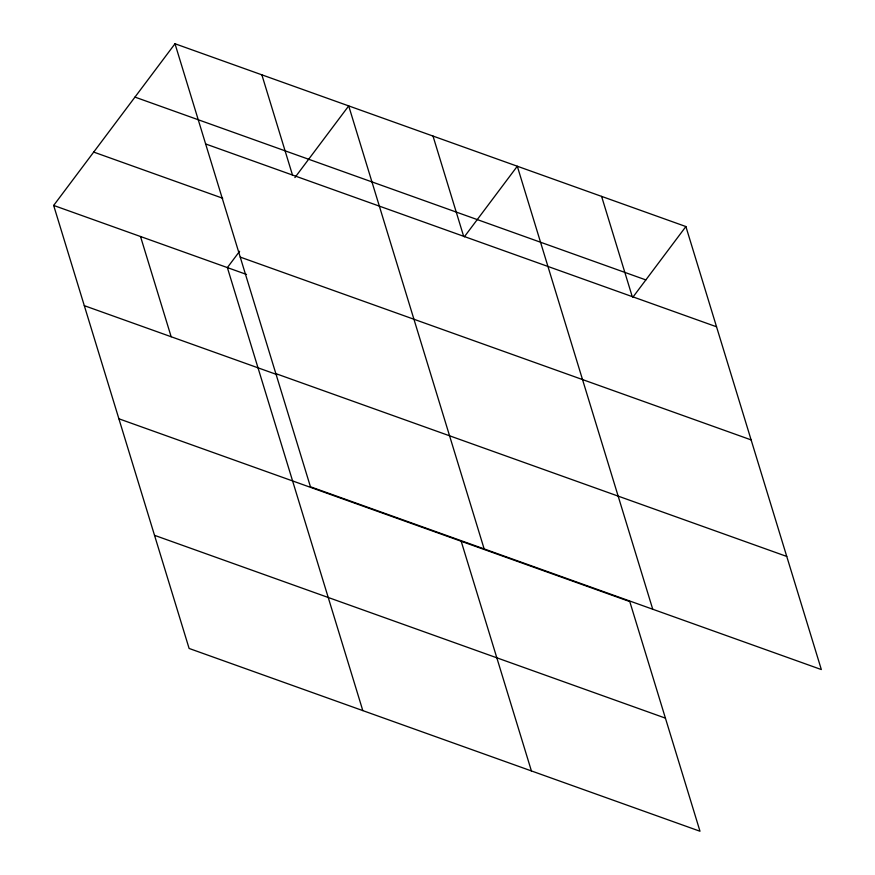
<?xml version="1.0" encoding="UTF-8"?>
<svg xmlns="http://www.w3.org/2000/svg" width="875" height="875" viewBox="0 0 875 875"><rect width="100%" height="100%" fill="white"/><g stroke="black" fill="none" stroke-linecap="round" stroke-linejoin="round"><path stroke-width="1.31" d="M118.891 418.786L629.781 601.584L700 831.25L189.109 648.452L53.659 205.439L175 43.75L685.891 226.548L821.341 669.561L310.439 486.763L175 43.75M239.63 251.256L227.369 267.597L362.808 710.598M294.908 177.581L348.709 105.908L484.148 548.909M464.319 236.83L517.3 166.228L652.739 609.241M632.909 297.161L685.891 226.548M134.958 97.103L645.848 279.912M205.647 143.97L716.538 326.78M93.702 152.086L222.709 198.242M240.231 257.097L751.122 439.895M53.659 205.439L246.531 274.444M275.855 373.636L786.756 556.445M84.306 305.67L277.167 374.675M154.525 535.325L665.416 718.134M601.595 196.394L632.242 296.614M433.005 136.062L463.641 236.294M461.191 541.264L531.409 770.93M261.855 74.823L292.491 175.055M140.514 236.513L171.161 336.744"/></g></svg>
